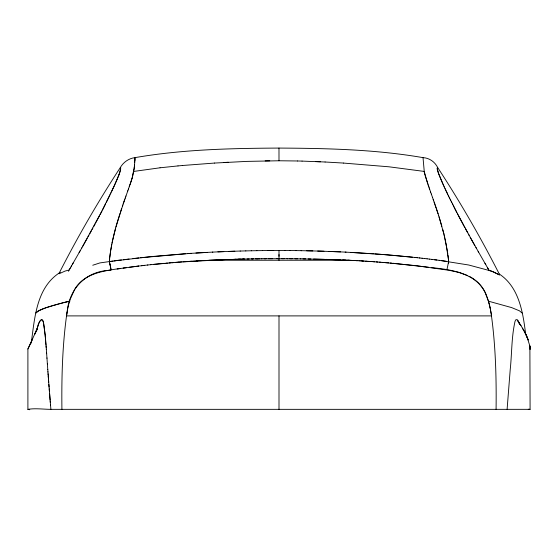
<?xml version="1.0" encoding="UTF-8"?>
<svg xmlns="http://www.w3.org/2000/svg" width="558" height="558" viewBox="0 0 558 558"><rect width="100%" height="100%" fill="white"/><g stroke="black" fill="none" stroke-linecap="round" stroke-linejoin="round"><path stroke-width="0.84" d="M297.449 160.983L279 160.767L278.986 148.079C327.1 148.323 375.492 149.418 423.02 157.635C429.416 157.963 434.877 161.89 437.709 167.574C460.127 201.912 480.675 237.457 499.257 274.006L499.431 274.913L493.46 271.865L489.22 270.477M496.083 409.342C496.453 377.494 495.637 345.514 491.2 313.938M134.945 158.465L134.98 157.635C182.494 149.425 230.879 148.323 278.986 148.079M134.924 158.918L134.945 158.451M134.91 159.086L134.876 159.811M134.924 158.891L134.897 159.393M134.855 160.216L134.876 159.762M134.841 160.369L134.792 161.283M134.855 160.16L134.827 160.655M134.799 161.123L134.715 162.455M134.722 162.329L134.534 165.217M134.555 164.854L134.506 165.587M134.513 165.44L134.373 167.184M134.492 165.775L132.469 176.991M36.898 329.332L34.791 334.103L37.246 328.634L27.9 348.994L27.9 409.342C35.217 408.072 44.215 409.377 50.897 409.342L507.103 409.342L510.228 369.494C511.937 353.458 511.442 337.011 515.062 321.227C516.806 315.64 520.042 325.558 520.914 325.656L517.308 319.999M109.619 258.731L109.605 262.769M134.352 167.393L134.234 168.509M31.213 343.121C34.77 317.976 36.284 287.244 60.278 272.304M109.78 257.301L110.533 251.609M66.807 313.896C62.363 345.493 61.533 377.473 61.917 409.342M134.143 169.214L132.127 178.128M66.604 315.347L66.737 314.384M66.758 314.238L66.876 313.415M66.841 313.694L66.946 312.94M66.925 313.15L67.183 311.517M67.009 312.606L67.093 312.061M110.756 250.193L111.76 244.557M67.176 311.531L67.274 310.98M67.253 311.064C69.638 288.765 85.36 271.753 108.629 270.372M67.337 310.597L67.999 307.242M446.93 269.667L448.255 263.432M448.625 260.942L448.29 263.285M112.032 243.155L112.318 241.754M112.618 240.365L115.639 228.041M68.104 306.781L68.753 304.11M36.361 331.724C37.665 325.3 42.471 311.036 44.145 326.911M36.389 331.591L36.486 331.194M36.584 330.803L36.968 329.332M68.857 303.719L69.583 301.167L68.048 301.536M37.058 328.983L37.344 327.985M116.008 226.701L123.311 203.586M37.435 327.665L37.714 326.744M132.358 177.367L130.509 183.108M132.009 178.518L131.235 180.952M37.805 326.444C38.586 321.401 42.917 315.751 43.663 324.079M119.991 213.498C114.962 229.143 110.756 245.171 109.347 261.583L99.91 262.916L92.754 265.245M120.333 212.452L121.553 208.748M119.844 172.338L120.688 167.581L120.584 169.82L118.931 174.884M131.095 181.371L128.326 189.378M70.106 299.493L74.716 289.246M122.369 206.327L122.781 205.135M129.895 184.921L130.209 184.007M119.691 172.785L117.745 177.863M123.185 203.956L124.392 200.475M123.59 202.784L124.79 199.346M129.24 186.797L129.568 185.849M124.622 199.827L125.264 197.999M125.187 198.223L125.968 196.018M127.74 191.024L128.556 188.737M125.906 196.2L127.845 190.745M117.773 260.335L121.449 259.979M118.847 175.107L113.734 186.993M117.619 178.176L117.222 179.132M117.082 179.46L116.65 180.478M116.496 180.82L115.869 182.257M115.708 182.626L115.373 183.38M115.199 183.763L114.488 185.34M114.306 185.751L101.912 211.091M113.539 187.418L112.932 188.716M112.304 190.062L112.723 189.162M112.088 190.515L111.426 191.91M27.9 349.001L32.441 339.501M110.512 193.821L110.972 192.859M109.549 195.809L110.038 194.805M108.81 197.344L109.305 196.318M107.513 199.973L108.294 198.383M107.248 200.517L106.432 202.156M105.602 203.83L102.644 209.662M102.023 210.875L81.789 247.961M101.389 212.103L100.084 214.607M99.422 215.883L95.906 222.502M95.174 223.87L93.667 226.66M92.112 229.505L92.893 228.076M91.324 230.956L89.705 233.886M88.038 236.878L88.875 235.378M87.194 238.399L82.807 246.183M68.439 271.272L70.81 267.122M70.001 268.538L69.185 269.967L65.014 271.097L59.211 273.727L59.301 272.911C77.729 236.738 98.11 201.571 120.291 167.574C123.353 162.232 128.828 158.367 134.98 157.635M70.427 267.791L71.619 265.706M80.052 251.002L81.893 247.78M71.41 266.068L73.224 262.895M79.117 252.635L80.275 250.619M72.394 264.353L79.508 251.951M75.065 288.688C85.123 272.444 106.18 270.497 123.283 268.098M39.025 310.576L35.9 312.961L37.714 311.287L42.324 309.104M39.2 310.485L45.672 307.842M42.541 309.02L43.287 308.727M43.733 308.553L44.131 308.407M44.263 308.351L44.814 308.156M45.379 307.946L52.403 305.679M45.819 307.793L46.279 307.632M46.342 307.604L58.625 303.936M52.912 305.526L65.963 302.045M59.225 303.775L63.061 302.778M63.738 302.603L67.734 301.613M66.179 301.997L66.841 301.829M67.065 301.78L69.108 301.278M69.345 301.222L69.973 301.069L69.869 300.225M108.908 270.323L110.289 270.093M110.568 270.051L111.126 269.96L110.847 268.565M133.822 171.418L160.041 167.791M117.138 269.012L120.235 268.544M126.331 267.673L123.172 268.119L138.579 266.068M112.953 261.095L109.347 261.583L115.611 260.739M114.139 260.935L117.724 260.46M129.219 267.275L138.321 266.096M116.538 260.621L151.441 256.582L185.786 253.695M123.339 259.742L129.065 259.038M138.321 266.103L144.731 265.343M141.369 265.734L147.814 264.994M132.944 258.584L138.844 257.908M160.034 167.791L178.009 165.914M147.472 265.029L150.904 264.659M140.693 257.705L191.052 253.332M150.534 264.694L181.615 261.904M153.603 264.373L164.387 263.32M177.988 165.914L182.543 165.496M165.907 263.181L167.463 263.048M182.522 165.496L214.53 163.062M168.99 262.909L170.546 262.776M175.17 262.399L178.253 262.155M178.26 262.155L224.825 259.609M182.898 261.814L186.002 261.59L185.228 261.646M186.777 261.542L188.325 261.437M187.634 253.569L207.353 252.369M187.551 261.486L191.429 261.235M214.516 163.062L246.713 161.395L279 160.767M190.648 261.284L197.637 260.858M195.935 253.025L212.821 252.097M196.855 260.9L201.515 260.642L200.74 260.684M223.702 162.504L228.299 162.245M202.289 260.6L203.07 260.558M203.119 260.558L206.202 260.398M212.389 252.118L223.8 251.609M207.729 260.321L217.976 259.868M217.906 251.86L234.813 251.205M217.913 259.875L222.321 259.7M228.989 251.407L240.331 251.037M222.244 259.707L227.057 259.533M226.667 259.547L231.012 259.4M226.597 259.554L252.816 258.891M229.282 259.463L231.514 259.393M233.746 259.324L235.971 259.261M240.121 251.051L245.855 250.898M235.316 259.282L244.062 259.058M238.203 259.198L240.435 259.142M245.701 250.905L251.386 250.772M242.667 259.093L244.899 259.038M247.02 258.996L249.147 258.954M251.288 250.779L256.91 250.675M251.274 258.912L253.409 258.877M265.148 160.892L269.758 160.823M252.774 258.884L257.189 258.821M256.882 250.675L262.483 250.598M255.536 258.849L259.805 258.786M257.133 258.821L261.939 258.766M262.441 250.591L273.685 250.507M261.5 258.766L265.936 258.724M530.037 409.335L528.266 409.342L530.093 409.335L529.884 346.044L526.689 335.958L524.778 332.163L528.293 340.017L525.085 332.687L520.265 324.428M264.074 258.745L266.208 258.724M267.966 250.535L279.286 250.493M265.866 258.724L287.768 258.696M268.342 258.71L272.604 258.689M529.737 409.335L507.103 409.342M276.873 258.675L279 258.675M209.285 260.251L348.729 260.251L331.34 259.547M66.528 315.898L491.472 315.898L491.396 315.326M28.27 409.342L29.734 409.698L27.9 409.335M284.887 250.507L279 250.493L279 256.289M281.664 258.675L284.329 258.682M284.524 250.507L290.481 250.542M286.986 258.696L300.874 258.821M289.651 258.71L292.308 258.731M290.048 250.535L296.082 250.605M294.973 258.752L297.63 258.779M295.573 250.591L301.669 250.681M300.288 258.814L336.558 259.735M302.945 258.849L305.603 258.898M301.097 250.675L312.836 250.912M308.26 258.94L310.918 258.996M306.628 250.772L323.961 251.233M313.575 259.051L324.512 259.331M297.428 160.983L302.059 161.095M302.038 161.095L325.098 162.001M317.669 251.037L340.547 251.881M325.949 259.372L328.739 259.463M328.697 251.393L346.044 252.139M337.806 259.784L340.275 259.882M315.863 161.576L320.473 161.778M342.724 259.979L345.709 260.112M350.264 260.321L347.969 260.209M349.601 260.286L351.798 260.398M348.889 260.258L350.145 260.314M351.359 260.377L353.333 260.474M325.077 162.001L343.477 163.062M345.172 252.097L373.504 253.785M352.698 260.44L355.327 260.579M355.906 260.607L356.848 260.656M354.867 260.551L356.674 260.649M350.64 252.369L384.441 254.608L414.999 257.461M356.402 260.635L358.041 260.726M357.804 260.712L359.743 260.816M360.733 260.879L369.25 261.402M359.436 260.802L362.77 260.998M362.54 260.984L364.074 261.081M365.602 261.172L367.136 261.27M343.477 163.069L389.031 166.807L424.178 171.418L427.826 184.112M368.664 261.374L371.942 261.583M370.198 261.472L388.612 262.881M373.26 261.688L374.795 261.793M374.857 253.883L393.404 255.355M376.336 261.904L377.871 262.023M379.412 262.134L380.947 262.253M382.544 262.372L416.352 265.699L448.59 270.239M390.147 263.013L391.681 263.153M394.945 255.494L412.543 257.203M392.923 263.257L428.635 267.247M414.343 257.384L417.44 257.726M416.91 257.663L419.874 257.991M419.463 257.949L422.301 258.263M422.001 258.235L424.722 258.542M424.526 258.521L427.135 258.828M427.037 258.814L429.541 259.114M429.527 259.114L431.997 259.414M431.948 259.407L436.872 260.028M434.347 259.707L439.279 260.335M439.132 260.314L468.706 265.008L491.459 271.097L499.41 274.899L499.257 274.006C519.275 287.224 522.986 312.759 525.713 334.521M441.517 260.628L446.295 261.27M431.208 267.603C451.84 269.563 479.35 273.58 486.848 296.521M449.448 270.386L459.088 272.437L467.695 275.575M485.293 292.915L488.417 301.167L511.658 307.604L519.47 310.827L522.107 313.024M469.201 276.315C476.093 279.809 481.763 285.591 485.118 292.552M522.434 328.153L525.085 332.687M517.936 320.864L519.114 323.361M484.958 263.216L485.781 264.645M478.15 251.358L489.087 270.449M487.329 267.366L488.836 270.002M475.953 247.508L478.541 252.035M476.211 247.961L470.185 237.303M472.752 241.872L474.872 245.618M472.598 241.586L457.372 213.568M468.685 234.625L469.18 235.511M467.709 232.86L465.33 228.536M463.956 226.004L464.87 227.685M462.617 223.528L463.503 225.174M462.177 222.712L458.425 215.618M458.027 214.858L456.088 211.091M456.863 212.612L448.207 195.314M455.858 210.659L454.637 208.274M453.466 205.944L454.045 207.102M452.329 203.684L452.887 204.807M451.227 201.48L451.771 202.568M450.173 199.332L450.697 200.399M449.155 197.253L449.657 198.285M448.66 196.242L444.231 186.902M447.704 194.261L446.065 190.829M445.716 190.09L445.04 188.646M444.649 187.823L443.47 185.235M443.868 186.128L438.435 173.147L437.193 168.725L437.423 167.533L437.256 169.116L438.449 173.203M443.324 184.914L442.892 183.959M442.613 183.338L440.973 179.592M440.75 179.055L438.588 173.587M519.289 323.814L519.561 324.547M487.029 297.009L487.176 297.407M430.42 191.52L431.453 194.435M430.643 192.133L425.231 175.965M431.32 194.038L432.527 197.448M429.144 187.893L429.562 189.078M432.485 197.309L438.651 215.486M487.357 297.909L488.278 300.699M433.196 199.325L433.678 200.692M428.802 186.923L428.146 185.033M434.159 202.08L434.891 204.193M435.135 204.905L436.119 207.799M436.363 208.525L438.086 213.756M438.574 215.276L443.854 233.767L447.404 251.121M439.055 216.818L441.866 226.283M488.417 301.167L489.24 304.061M488.55 301.599L488.738 302.248M488.843 302.61L488.947 302.98M489.024 303.259L489.582 305.421M442.745 229.519L444.008 234.437M425.043 175.261L424.331 172.269M489.31 304.347L490.489 309.627M489.631 305.624L490.001 307.221M444.21 235.267L444.796 237.757M109.856 263.885L109.417 261.911M109.703 263.216L109.905 264.115M109.884 264.025L110.003 264.534M444.984 238.594L445.709 241.942M109.961 264.346L110.268 265.741M110.059 264.806L110.519 266.947M490.057 307.493L490.315 308.734M110.317 265.985L110.421 266.459M110.463 266.647L110.714 267.889M110.575 267.191L111.021 269.416M445.884 242.786L448.499 259.868M490.343 308.867L490.642 310.464M424.317 172.192L423.02 157.635M43.712 324.351L45.142 335.065M490.594 310.178L491.235 314.203M490.796 311.35L491.082 313.171M44.201 327.274L44.41 328.795M447.669 252.99L447.788 253.848M44.466 329.192L44.521 329.604M447.969 255.041L448.506 259.637M44.57 330.029L44.626 330.455M44.682 330.901L44.786 331.808M44.842 332.282L45.058 334.27M45.114 334.807L45.603 339.955M45.198 335.616L45.282 336.46M448.52 259.798L448.66 261.59M45.31 336.753L45.365 337.346M45.393 337.646L45.993 344.746M45.644 340.499L45.735 341.503M50.506 404.71L50.897 409.342M50.311 402.416L48.874 384.462M50.22 401.335L50.548 405.261M45.819 342.549L45.902 343.63M50.122 400.121L49.571 393.327M45.965 344.328L46.363 349.615M49.216 388.863L49.39 391.088M46.084 345.883L46.202 347.481M48.546 380.131L48.713 382.286M49.076 387.029L48.079 373.783M48.232 375.876L48.386 377.996M46.328 349.127L46.977 358.257M47.932 371.712L48.155 374.809M47.36 363.67L47.779 369.661M46.558 352.307L46.656 353.723M47.765 369.41L47.953 372.053M46.956 357.95L47.409 364.437M279 254.594L279 260.251M279 315.898L279 409.342M120.34 167.553L120.34 167.553M173.622 262.525L172.08 262.651L173.622 262.525M530.1 349.252L529.884 346.044L530.1 349.252"/></g></svg>
